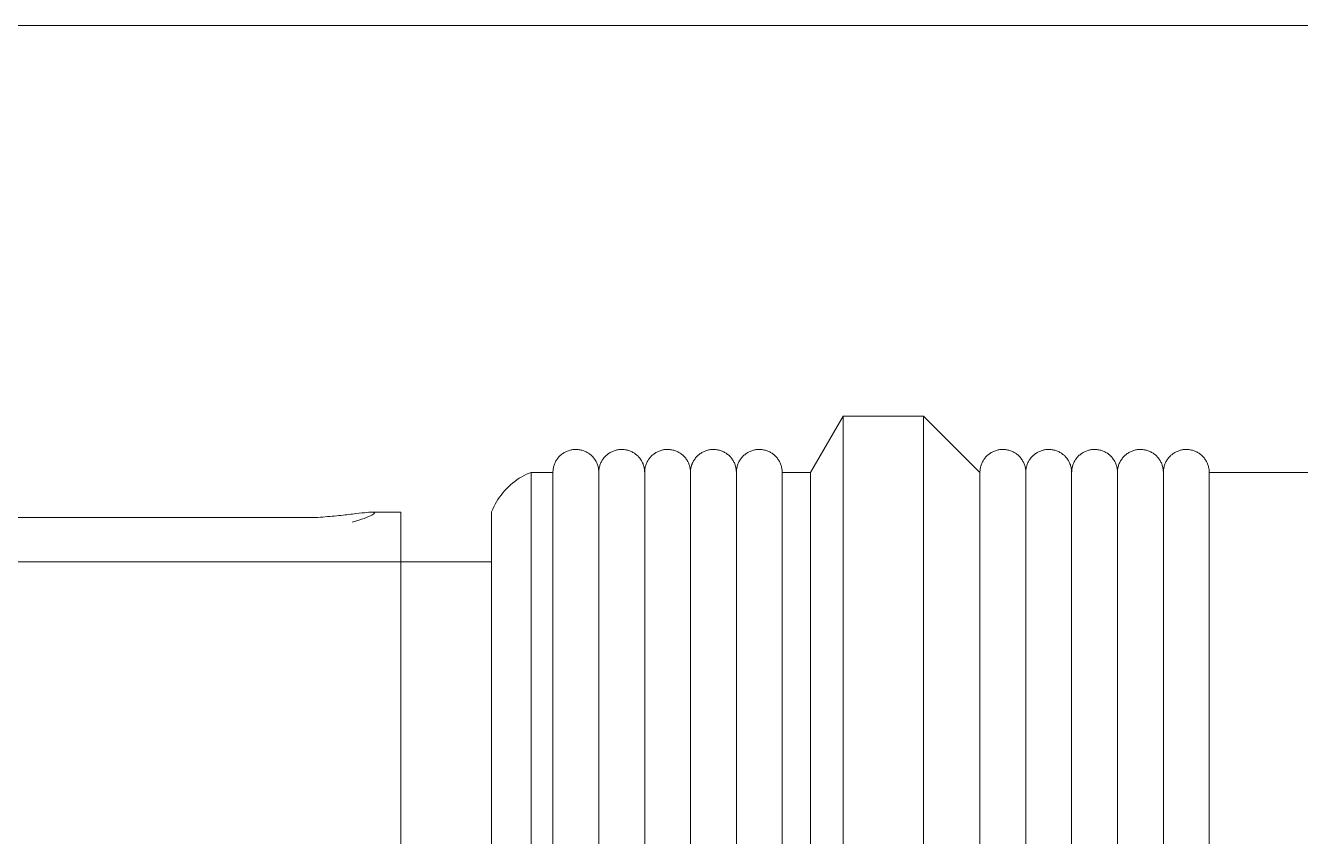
# Model space of a CAD drawing. Header units: inches. Extents: x -10318 to -7858, y -1627 to -453.
# Drawn here: x -8855.98 to -8853.817, y -572.684 to -571.308 of the extents above; entities that cross this region are included whole.
import ezdxf

# ---------------------------------------------------------------- set-up
doc = ezdxf.new("R2010")
doc.units = ezdxf.units.IN
doc.header["$MEASUREMENT"] = 0
doc.layers.add('A-FLOR', color=192, linetype='Continuous', lineweight=18)
doc.layers.add('A-GENM', color=13, linetype='Continuous', lineweight=9)

# ---------------------------------------------------------------- blocks, each defined once
blk = doc.blocks.new('M4_Assault_Rifle_14308 - M4_Assault_Rifle_14308-5156037-4-Lower')
at = {"layer": 'A-GENM'}
for p, q in [((7.615, 2.6372), (7.5599, 2.5417)), ((7.7517, 2.6372), (7.615, 2.6372)), ((7.615, 2.6372), (7.615, 1.8851)), ((7.8472, 2.5417), (7.7517, 2.6372)), ((7.7517, 2.6372), (7.7517, 1.8851)), ((7.1226, 2.5417), (7.0855, 2.5417)), ((7.0855, 2.5417), (7.0855, 1.8851)), ((7.1226, 1.8851), (7.1226, 2.5417)), ((7.2004, 2.5417), (7.2004, 1.8851)), ((7.2783, 2.5417), (7.2783, 1.8851)), ((7.3561, 2.5417), (7.3561, 1.8851)), ((7.4339, 2.5417), (7.4339, 1.8851)), ((7.5599, 2.5417), (7.5117, 2.5417)), ((7.5117, 2.5417), (7.5117, 1.8851)), ((7.5599, 2.5417), (7.5599, 1.8851)), ((7.8472, 2.5417), (7.8472, 1.8851)), ((7.925, 2.5417), (7.925, 1.8851)), ((8.0028, 2.5417), (8.0028, 1.8851)), ((8.0807, 2.5417), (8.0807, 1.8851)), ((8.1585, 2.5417), (8.1585, 1.8851)), ((8.2845, 2.5417), (8.2363, 2.5417)), ((8.2363, 2.5417), (8.2363, 1.8851)), ((9.18, 2.5417), (8.2845, 2.5417)), ((6.8645, 2.4741), (6.8145, 2.4741)), ((6.8645, 1.8836), (6.8645, 2.4741)), ((7.0186, 2.4747), (7.0186, 1.8851)), ((6.7237, 2.4653), (6.1165, 2.4653)), ((7.0186, 2.3899), (3.9787, 2.3899)), ((7.0186, 2.3899), (7.0186, 1.8851)), ((7.0855, 2.1364), (7.0855, 2.0585))]:
    blk.add_line(p, q, dxfattribs=at)
at = {"layer": 'A-GENM', "flags": 128}
for points in [[(7.1226, 2.5417), (7.1227, 2.5432), (7.1228, 2.5448), (7.1229, 2.5463), (7.1231, 2.5479), (7.1234, 2.5494), (7.1238, 2.5509), (7.1242, 2.5524), (7.1246, 2.5539), (7.1251, 2.5554), (7.1257, 2.5568), (7.1263, 2.5582), (7.127, 2.5596), (7.1278, 2.561), (7.1286, 2.5623), (7.1294, 2.5636), (7.1303, 2.5649), (7.1313, 2.5661), (7.1323, 2.5673), (7.1333, 2.5685), (7.1344, 2.5696), (7.1356, 2.5706), (7.1368, 2.5717), (7.138, 2.5726), (7.1392, 2.5735), (7.1405, 2.5744), (7.1418, 2.5752), (7.1432, 2.576), (7.1446, 2.5767), (7.146, 2.5773), (7.1474, 2.5779), (7.1489, 2.5785), (7.1504, 2.5789), (7.1519, 2.5794), (7.1534, 2.5797), (7.1549, 2.58), (7.1565, 2.5802), (7.158, 2.5804), (7.1596, 2.5805), (7.1611, 2.5806), (7.1627, 2.5806), (7.1642, 2.5805), (7.1658, 2.5803), (7.1673, 2.5801), (7.1689, 2.5799), (7.1704, 2.5796), (7.1719, 2.5792), (7.1734, 2.5787), (7.1749, 2.5782), (7.1763, 2.5777), (7.1777, 2.5771), (7.1791, 2.5764), (7.1805, 2.5756), (7.1818, 2.5749), (7.1832, 2.574), (7.1844, 2.5731), (7.1857, 2.5722), (7.1869, 2.5712), (7.188, 2.5702), (7.1892, 2.5691), (7.1902, 2.568), (7.1913, 2.5668), (7.1922, 2.5656), (7.1932, 2.5643), (7.194, 2.563), (7.1949, 2.5617), (7.1957, 2.5604), (7.1964, 2.559), (7.197, 2.5576), (7.1976, 2.5562), (7.1982, 2.5547), (7.1987, 2.5532), (7.1991, 2.5517), (7.1995, 2.5502), (7.1998, 2.5487), (7.2001, 2.5472), (7.2002, 2.5456), (7.2004, 2.5441), (7.2004, 2.5425), (7.2004, 2.5417)], [(7.2004, 2.5417), (7.2005, 2.5432), (7.2006, 2.5448), (7.2007, 2.5463), (7.2009, 2.5479), (7.2012, 2.5494), (7.2016, 2.5509), (7.202, 2.5524), (7.2024, 2.5539), (7.2029, 2.5554), (7.2035, 2.5568), (7.2041, 2.5582), (7.2048, 2.5596), (7.2056, 2.561), (7.2064, 2.5623), (7.2072, 2.5636), (7.2081, 2.5649), (7.2091, 2.5661), (7.2101, 2.5673), (7.2111, 2.5685), (7.2122, 2.5696), (7.2134, 2.5706), (7.2146, 2.5717), (7.2158, 2.5726), (7.217, 2.5735), (7.2183, 2.5744), (7.2197, 2.5752), (7.221, 2.576), (7.2224, 2.5767), (7.2238, 2.5773), (7.2253, 2.5779), (7.2267, 2.5785), (7.2282, 2.5789), (7.2297, 2.5794), (7.2312, 2.5797), (7.2327, 2.58), (7.2343, 2.5802), (7.2358, 2.5804), (7.2374, 2.5805), (7.2389, 2.5806), (7.2405, 2.5806), (7.242, 2.5805), (7.2436, 2.5803), (7.2451, 2.5801), (7.2467, 2.5799), (7.2482, 2.5796), (7.2497, 2.5792), (7.2512, 2.5787), (7.2527, 2.5782), (7.2541, 2.5777), (7.2555, 2.5771), (7.2569, 2.5764), (7.2583, 2.5756), (7.2597, 2.5749), (7.261, 2.574), (7.2622, 2.5731), (7.2635, 2.5722), (7.2647, 2.5712), (7.2658, 2.5702), (7.267, 2.5691), (7.268, 2.568), (7.2691, 2.5668), (7.27, 2.5656), (7.271, 2.5643), (7.2719, 2.563), (7.2727, 2.5617), (7.2735, 2.5604), (7.2742, 2.559), (7.2748, 2.5576), (7.2755, 2.5562), (7.276, 2.5547), (7.2765, 2.5532), (7.2769, 2.5517), (7.2773, 2.5502), (7.2776, 2.5487), (7.2779, 2.5472), (7.2781, 2.5456), (7.2782, 2.5441), (7.2782, 2.5425), (7.2783, 2.5417)], [(7.2783, 2.5417), (7.2783, 2.5432), (7.2784, 2.5448), (7.2785, 2.5463), (7.2787, 2.5479), (7.279, 2.5494), (7.2794, 2.5509), (7.2798, 2.5524), (7.2802, 2.5539), (7.2807, 2.5554), (7.2813, 2.5568), (7.282, 2.5582), (7.2826, 2.5596), (7.2834, 2.561), (7.2842, 2.5623), (7.285, 2.5636), (7.286, 2.5649), (7.2869, 2.5661), (7.2879, 2.5673), (7.289, 2.5685), (7.2901, 2.5696), (7.2912, 2.5706), (7.2924, 2.5717), (7.2936, 2.5726), (7.2948, 2.5735), (7.2961, 2.5744), (7.2975, 2.5752), (7.2988, 2.576), (7.3002, 2.5767), (7.3016, 2.5773), (7.3031, 2.5779), (7.3045, 2.5785), (7.306, 2.5789), (7.3075, 2.5794), (7.309, 2.5797), (7.3105, 2.58), (7.3121, 2.5802), (7.3136, 2.5804), (7.3152, 2.5805), (7.3167, 2.5806), (7.3183, 2.5806), (7.3198, 2.5805), (7.3214, 2.5803), (7.3229, 2.5801), (7.3245, 2.5799), (7.326, 2.5796), (7.3275, 2.5792), (7.329, 2.5787), (7.3305, 2.5782), (7.3319, 2.5777), (7.3333, 2.5771), (7.3347, 2.5764), (7.3361, 2.5756), (7.3375, 2.5749), (7.3388, 2.574), (7.3401, 2.5731), (7.3413, 2.5722), (7.3425, 2.5712), (7.3437, 2.5702), (7.3448, 2.5691), (7.3458, 2.568), (7.3469, 2.5668), (7.3479, 2.5656), (7.3488, 2.5643), (7.3497, 2.563), (7.3505, 2.5617), (7.3513, 2.5604), (7.352, 2.559), (7.3527, 2.5576), (7.3533, 2.5562), (7.3538, 2.5547), (7.3543, 2.5532), (7.3547, 2.5517), (7.3551, 2.5502), (7.3554, 2.5487), (7.3557, 2.5472), (7.3559, 2.5456), (7.356, 2.5441), (7.3561, 2.5425), (7.3561, 2.5417)], [(7.3561, 2.5417), (7.3561, 2.5432), (7.3562, 2.5448), (7.3563, 2.5463), (7.3566, 2.5479), (7.3568, 2.5494), (7.3572, 2.5509), (7.3576, 2.5524), (7.358, 2.5539), (7.3586, 2.5554), (7.3591, 2.5568), (7.3598, 2.5582), (7.3605, 2.5596), (7.3612, 2.561), (7.362, 2.5623), (7.3629, 2.5636), (7.3638, 2.5649), (7.3647, 2.5661), (7.3657, 2.5673), (7.3668, 2.5685), (7.3679, 2.5696), (7.369, 2.5706), (7.3702, 2.5717), (7.3714, 2.5726), (7.3727, 2.5735), (7.3739, 2.5744), (7.3753, 2.5752), (7.3766, 2.576), (7.378, 2.5767), (7.3794, 2.5773), (7.3809, 2.5779), (7.3823, 2.5785), (7.3838, 2.5789), (7.3853, 2.5794), (7.3868, 2.5797), (7.3884, 2.58), (7.3899, 2.5802), (7.3914, 2.5804), (7.393, 2.5805), (7.3945, 2.5806), (7.3961, 2.5806), (7.3977, 2.5805), (7.3992, 2.5803), (7.4007, 2.5801), (7.4023, 2.5799), (7.4038, 2.5796), (7.4053, 2.5792), (7.4068, 2.5787), (7.4083, 2.5782), (7.4097, 2.5777), (7.4112, 2.5771), (7.4126, 2.5764), (7.4139, 2.5756), (7.4153, 2.5749), (7.4166, 2.574), (7.4179, 2.5731), (7.4191, 2.5722), (7.4203, 2.5712), (7.4215, 2.5702), (7.4226, 2.5691), (7.4237, 2.568), (7.4247, 2.5668), (7.4257, 2.5656), (7.4266, 2.5643), (7.4275, 2.563), (7.4283, 2.5617), (7.4291, 2.5604), (7.4298, 2.559), (7.4305, 2.5576), (7.4311, 2.5562), (7.4316, 2.5547), (7.4321, 2.5532), (7.4325, 2.5517), (7.4329, 2.5502), (7.4332, 2.5487), (7.4335, 2.5472), (7.4337, 2.5456), (7.4338, 2.5441), (7.4339, 2.5425), (7.4339, 2.5417)], [(7.4339, 2.5417), (7.4339, 2.5432), (7.434, 2.5448), (7.4341, 2.5463), (7.4344, 2.5479), (7.4346, 2.5494), (7.435, 2.5509), (7.4354, 2.5524), (7.4358, 2.5539), (7.4364, 2.5554), (7.4369, 2.5568), (7.4376, 2.5582), (7.4383, 2.5596), (7.439, 2.561), (7.4398, 2.5623), (7.4407, 2.5636), (7.4416, 2.5649), (7.4425, 2.5661), (7.4435, 2.5673), (7.4446, 2.5685), (7.4457, 2.5696), (7.4468, 2.5706), (7.448, 2.5717), (7.4492, 2.5726), (7.4505, 2.5735), (7.4518, 2.5744), (7.4531, 2.5752), (7.4544, 2.576), (7.4558, 2.5767), (7.4572, 2.5773), (7.4587, 2.5779), (7.4601, 2.5785), (7.4616, 2.5789), (7.4631, 2.5794), (7.4646, 2.5797), (7.4662, 2.58), (7.4677, 2.5802), (7.4692, 2.5804), (7.4708, 2.5805), (7.4724, 2.5806), (7.4739, 2.5806), (7.4755, 2.5805), (7.477, 2.5803), (7.4786, 2.5801), (7.4801, 2.5799), (7.4816, 2.5796), (7.4831, 2.5792), (7.4846, 2.5787), (7.4861, 2.5782), (7.4875, 2.5777), (7.489, 2.5771), (7.4904, 2.5764), (7.4917, 2.5756), (7.4931, 2.5749), (7.4944, 2.574), (7.4957, 2.5731), (7.4969, 2.5722), (7.4981, 2.5712), (7.4993, 2.5702), (7.5004, 2.5691), (7.5015, 2.568), (7.5025, 2.5668), (7.5035, 2.5656), (7.5044, 2.5643), (7.5053, 2.563), (7.5061, 2.5617), (7.5069, 2.5604), (7.5076, 2.559), (7.5083, 2.5576), (7.5089, 2.5562), (7.5094, 2.5547), (7.5099, 2.5532), (7.5104, 2.5517), (7.5107, 2.5502), (7.511, 2.5487), (7.5113, 2.5472), (7.5115, 2.5456), (7.5116, 2.5441), (7.5117, 2.5425), (7.5117, 2.5417)], [(7.8472, 2.5417), (7.8473, 2.5432), (7.8474, 2.5448), (7.8475, 2.5463), (7.8477, 2.5479), (7.848, 2.5494), (7.8483, 2.5509), (7.8487, 2.5524), (7.8492, 2.5539), (7.8497, 2.5554), (7.8503, 2.5568), (7.8509, 2.5582), (7.8516, 2.5596), (7.8524, 2.561), (7.8532, 2.5623), (7.854, 2.5636), (7.8549, 2.5649), (7.8559, 2.5661), (7.8569, 2.5673), (7.8579, 2.5685), (7.859, 2.5696), (7.8602, 2.5706), (7.8613, 2.5717), (7.8626, 2.5726), (7.8638, 2.5735), (7.8651, 2.5744), (7.8664, 2.5752), (7.8678, 2.576), (7.8692, 2.5767), (7.8706, 2.5773), (7.872, 2.5779), (7.8735, 2.5785), (7.875, 2.5789), (7.8765, 2.5794), (7.878, 2.5797), (7.8795, 2.58), (7.8811, 2.5802), (7.8826, 2.5804), (7.8842, 2.5805), (7.8857, 2.5806), (7.8873, 2.5806), (7.8888, 2.5805), (7.8904, 2.5803), (7.8919, 2.5801), (7.8935, 2.5799), (7.895, 2.5796), (7.8965, 2.5792), (7.898, 2.5787), (7.8994, 2.5782), (7.9009, 2.5777), (7.9023, 2.5771), (7.9037, 2.5764), (7.9051, 2.5756), (7.9064, 2.5749), (7.9078, 2.574), (7.909, 2.5731), (7.9103, 2.5722), (7.9115, 2.5712), (7.9126, 2.5702), (7.9137, 2.5691), (7.9148, 2.568), (7.9158, 2.5668), (7.9168, 2.5656), (7.9178, 2.5643), (7.9186, 2.563), (7.9195, 2.5617), (7.9202, 2.5604), (7.921, 2.559), (7.9216, 2.5576), (7.9222, 2.5562), (7.9228, 2.5547), (7.9233, 2.5532), (7.9237, 2.5517), (7.9241, 2.5502), (7.9244, 2.5487), (7.9246, 2.5472), (7.9248, 2.5456), (7.925, 2.5441), (7.925, 2.5425), (7.925, 2.5417)], [(7.925, 2.5417), (7.9251, 2.5432), (7.9252, 2.5448), (7.9253, 2.5463), (7.9255, 2.5479), (7.9258, 2.5494), (7.9262, 2.5509), (7.9266, 2.5524), (7.927, 2.5539), (7.9275, 2.5554), (7.9281, 2.5568), (7.9287, 2.5582), (7.9294, 2.5596), (7.9302, 2.561), (7.931, 2.5623), (7.9318, 2.5636), (7.9327, 2.5649), (7.9337, 2.5661), (7.9347, 2.5673), (7.9357, 2.5685), (7.9368, 2.5696), (7.938, 2.5706), (7.9392, 2.5717), (7.9404, 2.5726), (7.9416, 2.5735), (7.9429, 2.5744), (7.9442, 2.5752), (7.9456, 2.576), (7.947, 2.5767), (7.9484, 2.5773), (7.9498, 2.5779), (7.9513, 2.5785), (7.9528, 2.5789), (7.9543, 2.5794), (7.9558, 2.5797), (7.9573, 2.58), (7.9589, 2.5802), (7.9604, 2.5804), (7.962, 2.5805), (7.9635, 2.5806), (7.9651, 2.5806), (7.9666, 2.5805), (7.9682, 2.5803), (7.9697, 2.5801), (7.9713, 2.5799), (7.9728, 2.5796), (7.9743, 2.5792), (7.9758, 2.5787), (7.9773, 2.5782), (7.9787, 2.5777), (7.9801, 2.5771), (7.9815, 2.5764), (7.9829, 2.5756), (7.9842, 2.5749), (7.9856, 2.574), (7.9868, 2.5731), (7.9881, 2.5722), (7.9893, 2.5712), (7.9904, 2.5702), (7.9916, 2.5691), (7.9926, 2.568), (7.9937, 2.5668), (7.9946, 2.5656), (7.9956, 2.5643), (7.9964, 2.563), (7.9973, 2.5617), (7.9981, 2.5604), (7.9988, 2.559), (7.9994, 2.5576), (8, 2.5562), (8.0006, 2.5547), (8.0011, 2.5532), (8.0015, 2.5517), (8.0019, 2.5502), (8.0022, 2.5487), (8.0025, 2.5472), (8.0026, 2.5456), (8.0028, 2.5441), (8.0028, 2.5425), (8.0028, 2.5417)], [(8.0028, 2.5417), (8.0029, 2.5432), (8.003, 2.5448), (8.0031, 2.5463), (8.0033, 2.5479), (8.0036, 2.5494), (8.004, 2.5509), (8.0044, 2.5524), (8.0048, 2.5539), (8.0053, 2.5554), (8.0059, 2.5568), (8.0066, 2.5582), (8.0072, 2.5596), (8.008, 2.561), (8.0088, 2.5623), (8.0096, 2.5636), (8.0105, 2.5649), (8.0115, 2.5661), (8.0125, 2.5673), (8.0135, 2.5685), (8.0146, 2.5696), (8.0158, 2.5706), (8.017, 2.5717), (8.0182, 2.5726), (8.0194, 2.5735), (8.0207, 2.5744), (8.0221, 2.5752), (8.0234, 2.576), (8.0248, 2.5767), (8.0262, 2.5773), (8.0277, 2.5779), (8.0291, 2.5785), (8.0306, 2.5789), (8.0321, 2.5794), (8.0336, 2.5797), (8.0351, 2.58), (8.0367, 2.5802), (8.0382, 2.5804), (8.0398, 2.5805), (8.0413, 2.5806), (8.0429, 2.5806), (8.0444, 2.5805), (8.046, 2.5803), (8.0475, 2.5801), (8.0491, 2.5799), (8.0506, 2.5796), (8.0521, 2.5792), (8.0536, 2.5787), (8.0551, 2.5782), (8.0565, 2.5777), (8.0579, 2.5771), (8.0593, 2.5764), (8.0607, 2.5756), (8.0621, 2.5749), (8.0634, 2.574), (8.0646, 2.5731), (8.0659, 2.5722), (8.0671, 2.5712), (8.0682, 2.5702), (8.0694, 2.5691), (8.0704, 2.568), (8.0715, 2.5668), (8.0724, 2.5656), (8.0734, 2.5643), (8.0743, 2.563), (8.0751, 2.5617), (8.0759, 2.5604), (8.0766, 2.559), (8.0772, 2.5576), (8.0779, 2.5562), (8.0784, 2.5547), (8.0789, 2.5532), (8.0793, 2.5517), (8.0797, 2.5502), (8.08, 2.5487), (8.0803, 2.5472), (8.0805, 2.5456), (8.0806, 2.5441), (8.0806, 2.5425), (8.0807, 2.5417)], [(8.0807, 2.5417), (8.0807, 2.5432), (8.0808, 2.5448), (8.0809, 2.5463), (8.0811, 2.5479), (8.0814, 2.5494), (8.0818, 2.5509), (8.0822, 2.5524), (8.0826, 2.5539), (8.0831, 2.5554), (8.0837, 2.5568), (8.0844, 2.5582), (8.085, 2.5596), (8.0858, 2.561), (8.0866, 2.5623), (8.0874, 2.5636), (8.0884, 2.5649), (8.0893, 2.5661), (8.0903, 2.5673), (8.0914, 2.5685), (8.0925, 2.5696), (8.0936, 2.5706), (8.0948, 2.5717), (8.096, 2.5726), (8.0972, 2.5735), (8.0985, 2.5744), (8.0999, 2.5752), (8.1012, 2.576), (8.1026, 2.5767), (8.104, 2.5773), (8.1055, 2.5779), (8.1069, 2.5785), (8.1084, 2.5789), (8.1099, 2.5794), (8.1114, 2.5797), (8.1129, 2.58), (8.1145, 2.5802), (8.116, 2.5804), (8.1176, 2.5805), (8.1191, 2.5806), (8.1207, 2.5806), (8.1222, 2.5805), (8.1238, 2.5803), (8.1253, 2.5801), (8.1269, 2.5799), (8.1284, 2.5796), (8.1299, 2.5792), (8.1314, 2.5787), (8.1329, 2.5782), (8.1343, 2.5777), (8.1357, 2.5771), (8.1371, 2.5764), (8.1385, 2.5756), (8.1399, 2.5749), (8.1412, 2.574), (8.1425, 2.5731), (8.1437, 2.5722), (8.1449, 2.5712), (8.1461, 2.5702), (8.1472, 2.5691), (8.1482, 2.568), (8.1493, 2.5668), (8.1503, 2.5656), (8.1512, 2.5643), (8.1521, 2.563), (8.1529, 2.5617), (8.1537, 2.5604), (8.1544, 2.559), (8.1551, 2.5576), (8.1557, 2.5562), (8.1562, 2.5547), (8.1567, 2.5532), (8.1571, 2.5517), (8.1575, 2.5502), (8.1578, 2.5487), (8.1581, 2.5472), (8.1583, 2.5456), (8.1584, 2.5441), (8.1585, 2.5425), (8.1585, 2.5417)], [(8.1585, 2.5417), (8.1585, 2.5432), (8.1586, 2.5448), (8.1587, 2.5463), (8.159, 2.5479), (8.1592, 2.5494), (8.1596, 2.5509), (8.16, 2.5524), (8.1604, 2.5539), (8.161, 2.5554), (8.1615, 2.5568), (8.1622, 2.5582), (8.1629, 2.5596), (8.1636, 2.561), (8.1644, 2.5623), (8.1653, 2.5636), (8.1662, 2.5649), (8.1671, 2.5661), (8.1681, 2.5673), (8.1692, 2.5685), (8.1703, 2.5696), (8.1714, 2.5706), (8.1726, 2.5717), (8.1738, 2.5726), (8.1751, 2.5735), (8.1763, 2.5744), (8.1777, 2.5752), (8.179, 2.576), (8.1804, 2.5767), (8.1818, 2.5773), (8.1833, 2.5779), (8.1847, 2.5785), (8.1862, 2.5789), (8.1877, 2.5794), (8.1892, 2.5797), (8.1908, 2.58), (8.1923, 2.5802), (8.1938, 2.5804), (8.1954, 2.5805), (8.1969, 2.5806), (8.1985, 2.5806), (8.2001, 2.5805), (8.2016, 2.5803), (8.2031, 2.5801), (8.2047, 2.5799), (8.2062, 2.5796), (8.2077, 2.5792), (8.2092, 2.5787), (8.2107, 2.5782), (8.2121, 2.5777), (8.2136, 2.5771), (8.215, 2.5764), (8.2163, 2.5756), (8.2177, 2.5749), (8.219, 2.574), (8.2203, 2.5731), (8.2215, 2.5722), (8.2227, 2.5712), (8.2239, 2.5702), (8.225, 2.5691), (8.2261, 2.568), (8.2271, 2.5668), (8.2281, 2.5656), (8.229, 2.5643), (8.2299, 2.563), (8.2307, 2.5617), (8.2315, 2.5604), (8.2322, 2.559), (8.2329, 2.5576), (8.2335, 2.5562), (8.234, 2.5547), (8.2345, 2.5532), (8.2349, 2.5517), (8.2353, 2.5502), (8.2356, 2.5487), (8.2359, 2.5472), (8.2361, 2.5456), (8.2362, 2.5441), (8.2363, 2.5425), (8.2363, 2.5417)], [(7.0186, 2.4747), (7.0204, 2.4791), (7.0223, 2.4833), (7.0244, 2.4875), (7.0267, 2.4916), (7.0292, 2.4956), (7.0318, 2.4995), (7.0346, 2.5033), (7.0375, 2.507), (7.0405, 2.5105), (7.0437, 2.514), (7.0471, 2.5173), (7.0505, 2.5204), (7.0541, 2.5235), (7.0578, 2.5263), (7.0616, 2.5291), (7.0655, 2.5316), (7.0696, 2.534), (7.0737, 2.5363), (7.0779, 2.5384), (7.0822, 2.5403), (7.0855, 2.5417)], [(7.1226, 2.5417), (7.1226, 2.5411), (7.1226, 2.5396), (7.1226, 2.537), (7.1226, 2.5333), (7.1226, 2.5286), (7.1226, 2.5229), (7.1226, 2.5161), (7.1226, 2.5083), (7.1226, 2.4996), (7.1226, 2.4898), (7.1226, 2.4791), (7.1226, 2.4675), (7.1226, 2.4549), (7.1226, 2.4414), (7.1226, 2.427), (7.1226, 2.4117), (7.1226, 2.3956), (7.1226, 2.3787), (7.1226, 2.361), (7.1226, 2.3426), (7.1226, 2.3234), (7.1226, 2.3035), (7.1226, 2.2829), (7.1226, 2.2617), (7.1226, 2.2399), (7.1226, 2.2175), (7.1226, 2.1946), (7.1226, 2.1712), (7.1226, 2.1473), (7.1226, 2.123), (7.1226, 2.0984), (7.1226, 2.0734), (7.1226, 2.0481), (7.1226, 2.0225), (7.1226, 1.9967), (7.1226, 1.9708), (7.1226, 1.9447), (7.1226, 1.9185)], [(7.1226, 2.3561), (7.1226, 2.374), (7.1226, 2.3912), (7.1226, 2.4075), (7.1226, 2.423), (7.1226, 2.4376), (7.1226, 2.4513), (7.1226, 2.4642), (7.1226, 2.4761), (7.1226, 2.4871), (7.1226, 2.4971), (7.1226, 2.5061), (7.1226, 2.5141), (7.1226, 2.5211), (7.1226, 2.5271), (7.1226, 2.5321), (7.1226, 2.5361), (7.1226, 2.539), (7.1226, 2.5408), (7.1226, 2.5416)], [(7.2004, 2.5417), (7.2004, 2.5411), (7.2004, 2.5396), (7.2004, 2.537), (7.2004, 2.5333), (7.2004, 2.5286), (7.2004, 2.5229), (7.2004, 2.5161), (7.2004, 2.5083), (7.2004, 2.4996), (7.2004, 2.4898), (7.2004, 2.4791), (7.2004, 2.4675)], [(7.2004, 2.5417), (7.2004, 2.5411), (7.2004, 2.5396), (7.2004, 2.537), (7.2004, 2.5333), (7.2004, 2.5286), (7.2004, 2.5229), (7.2004, 2.5161), (7.2004, 2.5083), (7.2004, 2.4996), (7.2004, 2.4898), (7.2004, 2.4791), (7.2004, 2.4675), (7.2004, 2.4549), (7.2004, 2.4414), (7.2004, 2.427), (7.2004, 2.4117), (7.2004, 2.3956), (7.2004, 2.3787), (7.2004, 2.361), (7.2004, 2.3426), (7.2004, 2.3234), (7.2004, 2.3035), (7.2004, 2.2829), (7.2004, 2.2617), (7.2004, 2.2399), (7.2004, 2.2175), (7.2004, 2.1946), (7.2004, 2.1712), (7.2004, 2.1473), (7.2004, 2.123), (7.2004, 2.0984), (7.2004, 2.0734), (7.2004, 2.0481), (7.2004, 2.0225), (7.2004, 1.9967), (7.2004, 1.9708), (7.2004, 1.9447), (7.2004, 1.9185)], [(7.2004, 1.9114), (7.2004, 1.9376), (7.2004, 1.9637), (7.2004, 1.9897), (7.2004, 2.0156), (7.2004, 2.0412), (7.2004, 2.0666), (7.2004, 2.0917), (7.2004, 2.1164), (7.2004, 2.1408), (7.2004, 2.1648), (7.2004, 2.1883), (7.2004, 2.2114), (7.2004, 2.2339), (7.2004, 2.2559), (7.2004, 2.2772), (7.2004, 2.298), (7.2004, 2.3181), (7.2004, 2.3374), (7.2004, 2.3561), (7.2004, 2.374), (7.2004, 2.3912), (7.2004, 2.4075), (7.2004, 2.423), (7.2004, 2.4376), (7.2004, 2.4513), (7.2004, 2.4642), (7.2004, 2.4761), (7.2004, 2.4871), (7.2004, 2.4971), (7.2004, 2.5061), (7.2004, 2.5141), (7.2004, 2.5211), (7.2004, 2.5271), (7.2004, 2.5321), (7.2004, 2.5361), (7.2004, 2.539), (7.2004, 2.5408), (7.2004, 2.5416)], [(7.2004, 1.9504), (7.2004, 1.9637), (7.2004, 1.9897), (7.2004, 2.0156), (7.2004, 2.0412), (7.2004, 2.0666), (7.2004, 2.0917), (7.2004, 2.1164), (7.2004, 2.1408), (7.2004, 2.1648), (7.2004, 2.1883), (7.2004, 2.2114), (7.2004, 2.2339), (7.2004, 2.2559), (7.2004, 2.2772), (7.2004, 2.298), (7.2004, 2.3181), (7.2004, 2.3374), (7.2004, 2.3561), (7.2004, 2.374), (7.2004, 2.3912), (7.2004, 2.4075), (7.2004, 2.423), (7.2004, 2.4376), (7.2004, 2.4513), (7.2004, 2.4642), (7.2004, 2.4761), (7.2004, 2.4871), (7.2004, 2.4971), (7.2004, 2.5061), (7.2004, 2.5141), (7.2004, 2.5211), (7.2004, 2.5271), (7.2004, 2.5321), (7.2004, 2.5361), (7.2004, 2.539), (7.2004, 2.5408), (7.2004, 2.5416)], [(7.2783, 2.5417), (7.2783, 2.5411), (7.2783, 2.5396), (7.2783, 2.537), (7.2783, 2.5333), (7.2783, 2.5286), (7.2783, 2.5229), (7.2783, 2.5161), (7.2783, 2.5083), (7.2783, 2.4996), (7.2783, 2.4898), (7.2783, 2.4791), (7.2783, 2.4675)], [(7.2783, 2.5417), (7.2783, 2.5411), (7.2783, 2.5396), (7.2783, 2.537), (7.2783, 2.5333), (7.2783, 2.5286), (7.2783, 2.5229), (7.2783, 2.5161), (7.2783, 2.5083), (7.2783, 2.4996), (7.2783, 2.4898), (7.2783, 2.4791), (7.2783, 2.4675), (7.2783, 2.4549), (7.2783, 2.4414), (7.2783, 2.427), (7.2783, 2.4117), (7.2783, 2.3956), (7.2783, 2.3787), (7.2783, 2.361), (7.2783, 2.3426), (7.2783, 2.3234), (7.2783, 2.3035), (7.2783, 2.2829), (7.2783, 2.2617), (7.2783, 2.2399), (7.2783, 2.2175), (7.2783, 2.1946), (7.2783, 2.1712), (7.2783, 2.1473), (7.2783, 2.123), (7.2783, 2.0984), (7.2783, 2.0734), (7.2783, 2.0481), (7.2783, 2.0225), (7.2783, 1.9967), (7.2783, 1.9708), (7.2783, 1.9447), (7.2783, 1.9185)], [(7.2783, 1.9114), (7.2783, 1.9376), (7.2783, 1.9637), (7.2783, 1.9897), (7.2783, 2.0156), (7.2783, 2.0412), (7.2783, 2.0666), (7.2783, 2.0917), (7.2783, 2.1164), (7.2783, 2.1408), (7.2783, 2.1648), (7.2783, 2.1883), (7.2783, 2.2114), (7.2783, 2.2339), (7.2783, 2.2559), (7.2783, 2.2772), (7.2783, 2.298), (7.2783, 2.3181), (7.2783, 2.3374), (7.2783, 2.3561), (7.2783, 2.374), (7.2783, 2.3912), (7.2783, 2.4075), (7.2783, 2.423), (7.2783, 2.4376), (7.2783, 2.4513), (7.2783, 2.4642), (7.2783, 2.4761), (7.2783, 2.4871), (7.2783, 2.4971), (7.2783, 2.5061), (7.2783, 2.5141), (7.2783, 2.5211), (7.2783, 2.5271), (7.2783, 2.5321), (7.2783, 2.5361), (7.2783, 2.539), (7.2783, 2.5408), (7.2783, 2.5416)], [(7.2783, 1.9504), (7.2783, 1.9637), (7.2783, 1.9897), (7.2783, 2.0156), (7.2783, 2.0412), (7.2783, 2.0666), (7.2783, 2.0917), (7.2783, 2.1164), (7.2783, 2.1408), (7.2783, 2.1648), (7.2783, 2.1883), (7.2783, 2.2114), (7.2783, 2.2339), (7.2783, 2.2559), (7.2783, 2.2772), (7.2783, 2.298), (7.2783, 2.3181), (7.2783, 2.3374), (7.2783, 2.3561), (7.2783, 2.374), (7.2783, 2.3912), (7.2783, 2.4075), (7.2783, 2.423), (7.2783, 2.4376), (7.2783, 2.4513), (7.2783, 2.4642), (7.2783, 2.4761), (7.2783, 2.4871), (7.2783, 2.4971), (7.2783, 2.5061), (7.2783, 2.5141), (7.2783, 2.5211), (7.2783, 2.5271), (7.2783, 2.5321), (7.2783, 2.5361), (7.2783, 2.539), (7.2783, 2.5408), (7.2783, 2.5416)], [(7.3561, 2.5417), (7.3561, 2.5411), (7.3561, 2.5396), (7.3561, 2.537), (7.3561, 2.5333), (7.3561, 2.5286), (7.3561, 2.5229), (7.3561, 2.5161), (7.3561, 2.5083), (7.3561, 2.4996), (7.3561, 2.4898), (7.3561, 2.4791), (7.3561, 2.4675)], [(7.3561, 2.5417), (7.3561, 2.5411), (7.3561, 2.5396), (7.3561, 2.537), (7.3561, 2.5333), (7.3561, 2.5286), (7.3561, 2.5229), (7.3561, 2.5161), (7.3561, 2.5083), (7.3561, 2.4996), (7.3561, 2.4898), (7.3561, 2.4791), (7.3561, 2.4675), (7.3561, 2.4549), (7.3561, 2.4414), (7.3561, 2.427), (7.3561, 2.4117), (7.3561, 2.3956), (7.3561, 2.3787), (7.3561, 2.361), (7.3561, 2.3426), (7.3561, 2.3234), (7.3561, 2.3035), (7.3561, 2.2829), (7.3561, 2.2617), (7.3561, 2.2399), (7.3561, 2.2175), (7.3561, 2.1946), (7.3561, 2.1712), (7.3561, 2.1473), (7.3561, 2.123), (7.3561, 2.0984), (7.3561, 2.0734), (7.3561, 2.0481), (7.3561, 2.0225), (7.3561, 1.9967), (7.3561, 1.9708), (7.3561, 1.9447), (7.3561, 1.9185)], [(7.3561, 1.9114), (7.3561, 1.9376), (7.3561, 1.9637), (7.3561, 1.9897), (7.3561, 2.0156), (7.3561, 2.0412), (7.3561, 2.0666), (7.3561, 2.0917), (7.3561, 2.1164), (7.3561, 2.1408), (7.3561, 2.1648), (7.3561, 2.1883), (7.3561, 2.2114), (7.3561, 2.2339), (7.3561, 2.2559), (7.3561, 2.2772), (7.3561, 2.298), (7.3561, 2.3181), (7.3561, 2.3374), (7.3561, 2.3561), (7.3561, 2.374), (7.3561, 2.3912), (7.3561, 2.4075), (7.3561, 2.423), (7.3561, 2.4376), (7.3561, 2.4513), (7.3561, 2.4642), (7.3561, 2.4761), (7.3561, 2.4871), (7.3561, 2.4971), (7.3561, 2.5061), (7.3561, 2.5141), (7.3561, 2.5211), (7.3561, 2.5271), (7.3561, 2.5321), (7.3561, 2.5361), (7.3561, 2.539), (7.3561, 2.5408), (7.3561, 2.5416)], [(7.3561, 1.9504), (7.3561, 1.9637), (7.3561, 1.9897), (7.3561, 2.0156), (7.3561, 2.0412), (7.3561, 2.0666), (7.3561, 2.0917), (7.3561, 2.1164), (7.3561, 2.1408), (7.3561, 2.1648), (7.3561, 2.1883), (7.3561, 2.2114), (7.3561, 2.2339), (7.3561, 2.2559), (7.3561, 2.2772), (7.3561, 2.298), (7.3561, 2.3181), (7.3561, 2.3374), (7.3561, 2.3561), (7.3561, 2.374), (7.3561, 2.3912), (7.3561, 2.4075), (7.3561, 2.423), (7.3561, 2.4376), (7.3561, 2.4513), (7.3561, 2.4642), (7.3561, 2.4761), (7.3561, 2.4871), (7.3561, 2.4971), (7.3561, 2.5061), (7.3561, 2.5141), (7.3561, 2.5211), (7.3561, 2.5271), (7.3561, 2.5321), (7.3561, 2.5361), (7.3561, 2.539), (7.3561, 2.5408), (7.3561, 2.5416)], [(7.4339, 2.5417), (7.4339, 2.5411), (7.4339, 2.5396), (7.4339, 2.537), (7.4339, 2.5333), (7.4339, 2.5286), (7.4339, 2.5229), (7.4339, 2.5161), (7.4339, 2.5083), (7.4339, 2.4996), (7.4339, 2.4898), (7.4339, 2.4791), (7.4339, 2.4675)], [(7.4339, 2.5417), (7.4339, 2.5411), (7.4339, 2.5396), (7.4339, 2.537), (7.4339, 2.5333), (7.4339, 2.5286), (7.4339, 2.5229), (7.4339, 2.5161), (7.4339, 2.5083), (7.4339, 2.4996), (7.4339, 2.4898), (7.4339, 2.4791), (7.4339, 2.4675), (7.4339, 2.4549), (7.4339, 2.4414), (7.4339, 2.427), (7.4339, 2.4117), (7.4339, 2.3956), (7.4339, 2.3787), (7.4339, 2.361), (7.4339, 2.3426), (7.4339, 2.3234), (7.4339, 2.3035), (7.4339, 2.2829), (7.4339, 2.2617), (7.4339, 2.2399), (7.4339, 2.2175), (7.4339, 2.1946), (7.4339, 2.1712), (7.4339, 2.1473), (7.4339, 2.123), (7.4339, 2.0984), (7.4339, 2.0734), (7.4339, 2.0481), (7.4339, 2.0225), (7.4339, 1.9967), (7.4339, 1.9708), (7.4339, 1.9447), (7.4339, 1.9185)], [(7.4339, 1.9114), (7.4339, 1.9376), (7.4339, 1.9637), (7.4339, 1.9897), (7.4339, 2.0156), (7.4339, 2.0412), (7.4339, 2.0666), (7.4339, 2.0917), (7.4339, 2.1164), (7.4339, 2.1408), (7.4339, 2.1648), (7.4339, 2.1883), (7.4339, 2.2114), (7.4339, 2.2339), (7.4339, 2.2559), (7.4339, 2.2772), (7.4339, 2.298), (7.4339, 2.3181), (7.4339, 2.3374), (7.4339, 2.3561), (7.4339, 2.374), (7.4339, 2.3912), (7.4339, 2.4075), (7.4339, 2.423), (7.4339, 2.4376), (7.4339, 2.4513), (7.4339, 2.4642), (7.4339, 2.4761), (7.4339, 2.4871), (7.4339, 2.4971), (7.4339, 2.5061), (7.4339, 2.5141), (7.4339, 2.5211), (7.4339, 2.5271), (7.4339, 2.5321), (7.4339, 2.5361), (7.4339, 2.539), (7.4339, 2.5408), (7.4339, 2.5416)], [(7.4339, 1.9504), (7.4339, 1.9637), (7.4339, 1.9897), (7.4339, 2.0156), (7.4339, 2.0412), (7.4339, 2.0666), (7.4339, 2.0917), (7.4339, 2.1164), (7.4339, 2.1408), (7.4339, 2.1648), (7.4339, 2.1883), (7.4339, 2.2114), (7.4339, 2.2339), (7.4339, 2.2559), (7.4339, 2.2772), (7.4339, 2.298), (7.4339, 2.3181), (7.4339, 2.3374), (7.4339, 2.3561), (7.4339, 2.374), (7.4339, 2.3912), (7.4339, 2.4075), (7.4339, 2.423), (7.4339, 2.4376), (7.4339, 2.4513), (7.4339, 2.4642), (7.4339, 2.4761), (7.4339, 2.4871), (7.4339, 2.4971), (7.4339, 2.5061), (7.4339, 2.5141), (7.4339, 2.5211), (7.4339, 2.5271), (7.4339, 2.5321), (7.4339, 2.5361), (7.4339, 2.539), (7.4339, 2.5408), (7.4339, 2.5416)], [(7.5117, 2.5417), (7.5117, 2.5411), (7.5117, 2.5396), (7.5117, 2.537), (7.5117, 2.5333), (7.5117, 2.5286), (7.5117, 2.5229), (7.5117, 2.5161), (7.5117, 2.5083), (7.5117, 2.4996), (7.5117, 2.4898), (7.5117, 2.4791), (7.5117, 2.4675), (7.5117, 2.4549), (7.5117, 2.4414), (7.5117, 2.427), (7.5117, 2.4117), (7.5117, 2.3956), (7.5117, 2.3787), (7.5117, 2.361), (7.5117, 2.3426)], [(7.5117, 1.9114), (7.5117, 1.9376), (7.5117, 1.9637), (7.5117, 1.9897), (7.5117, 2.0156), (7.5117, 2.0412), (7.5117, 2.0666), (7.5117, 2.0917), (7.5117, 2.1164), (7.5117, 2.1408), (7.5117, 2.1648), (7.5117, 2.1883), (7.5117, 2.2114), (7.5117, 2.2339), (7.5117, 2.2559), (7.5117, 2.2772), (7.5117, 2.298), (7.5117, 2.3181), (7.5117, 2.3374), (7.5117, 2.3561), (7.5117, 2.374), (7.5117, 2.3912), (7.5117, 2.4075), (7.5117, 2.423), (7.5117, 2.4376), (7.5117, 2.4513), (7.5117, 2.4642), (7.5117, 2.4761), (7.5117, 2.4871), (7.5117, 2.4971), (7.5117, 2.5061), (7.5117, 2.5141), (7.5117, 2.5211), (7.5117, 2.5271), (7.5117, 2.5321), (7.5117, 2.5361), (7.5117, 2.539), (7.5117, 2.5408), (7.5117, 2.5416)], [(7.8472, 2.5417), (7.8472, 2.5411), (7.8472, 2.5396), (7.8472, 2.537), (7.8472, 2.5333), (7.8472, 2.5286), (7.8472, 2.5229), (7.8472, 2.5161), (7.8472, 2.5083), (7.8472, 2.4996), (7.8472, 2.4898), (7.8472, 2.4791), (7.8472, 2.4675), (7.8472, 2.4549), (7.8472, 2.4414), (7.8472, 2.427), (7.8472, 2.4117), (7.8472, 2.3956), (7.8472, 2.3787), (7.8472, 2.361), (7.8472, 2.3426), (7.8472, 2.3234), (7.8472, 2.3035), (7.8472, 2.2829), (7.8472, 2.2617), (7.8472, 2.2399), (7.8472, 2.2175), (7.8472, 2.1946), (7.8472, 2.1712), (7.8472, 2.1473), (7.8472, 2.123), (7.8472, 2.0984), (7.8472, 2.0734), (7.8472, 2.0481), (7.8472, 2.0225), (7.8472, 1.9967), (7.8472, 1.9708), (7.8472, 1.9447), (7.8472, 1.9185)], [(7.8472, 2.4761), (7.8472, 2.4871), (7.8472, 2.4971), (7.8472, 2.5061), (7.8472, 2.5141), (7.8472, 2.5211), (7.8472, 2.5271), (7.8472, 2.5321), (7.8472, 2.5361), (7.8472, 2.539), (7.8472, 2.5408), (7.8472, 2.5416)], [(7.925, 2.5417), (7.925, 2.5411), (7.925, 2.5396), (7.925, 2.537), (7.925, 2.5333), (7.925, 2.5286), (7.925, 2.5229), (7.925, 2.5161), (7.925, 2.5083), (7.925, 2.4996), (7.925, 2.4898), (7.925, 2.4791), (7.925, 2.4675)], [(7.925, 2.5417), (7.925, 2.5411), (7.925, 2.5396), (7.925, 2.537), (7.925, 2.5333), (7.925, 2.5286), (7.925, 2.5229), (7.925, 2.5161), (7.925, 2.5083), (7.925, 2.4996), (7.925, 2.4898), (7.925, 2.4791), (7.925, 2.4675), (7.925, 2.4549), (7.925, 2.4414), (7.925, 2.427), (7.925, 2.4117), (7.925, 2.3956), (7.925, 2.3787), (7.925, 2.361), (7.925, 2.3426), (7.925, 2.3234), (7.925, 2.3035), (7.925, 2.2829), (7.925, 2.2617), (7.925, 2.2399), (7.925, 2.2175), (7.925, 2.1946), (7.925, 2.1712), (7.925, 2.1473), (7.925, 2.123), (7.925, 2.0984), (7.925, 2.0734), (7.925, 2.0481), (7.925, 2.0225), (7.925, 1.9967), (7.925, 1.9708), (7.925, 1.9447), (7.925, 1.9185)], [(7.925, 1.9114), (7.925, 1.9376), (7.925, 1.9637), (7.925, 1.9897), (7.925, 2.0156), (7.925, 2.0412), (7.925, 2.0666), (7.925, 2.0917), (7.925, 2.1164), (7.925, 2.1408), (7.925, 2.1648), (7.925, 2.1883), (7.925, 2.2114), (7.925, 2.2339), (7.925, 2.2559), (7.925, 2.2772), (7.925, 2.298), (7.925, 2.3181), (7.925, 2.3374), (7.925, 2.3561), (7.925, 2.374), (7.925, 2.3912), (7.925, 2.4075), (7.925, 2.423), (7.925, 2.4376), (7.925, 2.4513), (7.925, 2.4642), (7.925, 2.4761), (7.925, 2.4871), (7.925, 2.4971), (7.925, 2.5061), (7.925, 2.5141), (7.925, 2.5211), (7.925, 2.5271), (7.925, 2.5321), (7.925, 2.5361), (7.925, 2.539), (7.925, 2.5408), (7.925, 2.5416)], [(7.925, 1.9504), (7.925, 1.9637), (7.925, 1.9897), (7.925, 2.0156), (7.925, 2.0412), (7.925, 2.0666), (7.925, 2.0917), (7.925, 2.1164), (7.925, 2.1408), (7.925, 2.1648), (7.925, 2.1883), (7.925, 2.2114), (7.925, 2.2339), (7.925, 2.2559), (7.925, 2.2772), (7.925, 2.298), (7.925, 2.3181), (7.925, 2.3374), (7.925, 2.3561), (7.925, 2.374), (7.925, 2.3912), (7.925, 2.4075), (7.925, 2.423), (7.925, 2.4376), (7.925, 2.4513), (7.925, 2.4642), (7.925, 2.4761), (7.925, 2.4871), (7.925, 2.4971), (7.925, 2.5061), (7.925, 2.5141), (7.925, 2.5211), (7.925, 2.5271), (7.925, 2.5321), (7.925, 2.5361), (7.925, 2.539), (7.925, 2.5408), (7.925, 2.5416)], [(8.0028, 2.5417), (8.0028, 2.5411), (8.0028, 2.5396), (8.0028, 2.537), (8.0028, 2.5333), (8.0028, 2.5286), (8.0028, 2.5229), (8.0028, 2.5161), (8.0028, 2.5083), (8.0028, 2.4996), (8.0028, 2.4898), (8.0028, 2.4791), (8.0028, 2.4675)], [(8.0028, 2.5417), (8.0028, 2.5411), (8.0028, 2.5396), (8.0028, 2.537), (8.0028, 2.5333), (8.0028, 2.5286), (8.0028, 2.5229), (8.0028, 2.5161), (8.0028, 2.5083), (8.0028, 2.4996), (8.0028, 2.4898), (8.0028, 2.4791), (8.0028, 2.4675), (8.0028, 2.4549), (8.0028, 2.4414), (8.0028, 2.427), (8.0028, 2.4117), (8.0028, 2.3956), (8.0028, 2.3787), (8.0028, 2.361), (8.0028, 2.3426), (8.0028, 2.3234), (8.0028, 2.3035), (8.0028, 2.2829), (8.0028, 2.2617), (8.0028, 2.2399), (8.0028, 2.2175), (8.0028, 2.1946), (8.0028, 2.1712), (8.0028, 2.1473), (8.0028, 2.123), (8.0028, 2.0984), (8.0028, 2.0734), (8.0028, 2.0481), (8.0028, 2.0225), (8.0028, 1.9967), (8.0028, 1.9708), (8.0028, 1.9447), (8.0028, 1.9185)], [(8.0028, 1.9114), (8.0028, 1.9376), (8.0028, 1.9637), (8.0028, 1.9897), (8.0028, 2.0156), (8.0028, 2.0412), (8.0028, 2.0666), (8.0028, 2.0917), (8.0028, 2.1164), (8.0028, 2.1408), (8.0028, 2.1648), (8.0028, 2.1883), (8.0028, 2.2114), (8.0028, 2.2339), (8.0028, 2.2559), (8.0028, 2.2772), (8.0028, 2.298), (8.0028, 2.3181), (8.0028, 2.3374), (8.0028, 2.3561), (8.0028, 2.374), (8.0028, 2.3912), (8.0028, 2.4075), (8.0028, 2.423), (8.0028, 2.4376), (8.0028, 2.4513), (8.0028, 2.4642), (8.0028, 2.4761), (8.0028, 2.4871), (8.0028, 2.4971), (8.0028, 2.5061), (8.0028, 2.5141), (8.0028, 2.5211), (8.0028, 2.5271), (8.0028, 2.5321), (8.0028, 2.5361), (8.0028, 2.539), (8.0028, 2.5408), (8.0028, 2.5416)], [(8.0028, 1.9504), (8.0028, 1.9637), (8.0028, 1.9897), (8.0028, 2.0156), (8.0028, 2.0412), (8.0028, 2.0666), (8.0028, 2.0917), (8.0028, 2.1164), (8.0028, 2.1408), (8.0028, 2.1648), (8.0028, 2.1883), (8.0028, 2.2114), (8.0028, 2.2339), (8.0028, 2.2559), (8.0028, 2.2772), (8.0028, 2.298), (8.0028, 2.3181), (8.0028, 2.3374), (8.0028, 2.3561), (8.0028, 2.374), (8.0028, 2.3912), (8.0028, 2.4075), (8.0028, 2.423), (8.0028, 2.4376), (8.0028, 2.4513), (8.0028, 2.4642), (8.0028, 2.4761), (8.0028, 2.4871), (8.0028, 2.4971), (8.0028, 2.5061), (8.0028, 2.5141), (8.0028, 2.5211), (8.0028, 2.5271), (8.0028, 2.5321), (8.0028, 2.5361), (8.0028, 2.539), (8.0028, 2.5408), (8.0028, 2.5416)], [(8.0807, 2.5417), (8.0807, 2.5411), (8.0807, 2.5396), (8.0807, 2.537), (8.0807, 2.5333), (8.0807, 2.5286), (8.0807, 2.5229), (8.0807, 2.5161), (8.0807, 2.5083), (8.0807, 2.4996), (8.0807, 2.4898), (8.0807, 2.4791), (8.0807, 2.4675)], [(8.0807, 2.5417), (8.0807, 2.5411), (8.0807, 2.5396), (8.0807, 2.537), (8.0807, 2.5333), (8.0807, 2.5286), (8.0807, 2.5229), (8.0807, 2.5161), (8.0807, 2.5083), (8.0807, 2.4996), (8.0807, 2.4898), (8.0807, 2.4791), (8.0807, 2.4675), (8.0807, 2.4549), (8.0807, 2.4414), (8.0807, 2.427), (8.0807, 2.4117), (8.0807, 2.3956), (8.0807, 2.3787), (8.0807, 2.361), (8.0807, 2.3426), (8.0807, 2.3234), (8.0807, 2.3035), (8.0807, 2.2829), (8.0807, 2.2617), (8.0807, 2.2399), (8.0807, 2.2175), (8.0807, 2.1946), (8.0807, 2.1712), (8.0807, 2.1473), (8.0807, 2.123), (8.0807, 2.0984), (8.0807, 2.0734), (8.0807, 2.0481), (8.0807, 2.0225), (8.0807, 1.9967), (8.0807, 1.9708), (8.0807, 1.9447), (8.0807, 1.9185)], [(8.0807, 1.9114), (8.0807, 1.9376), (8.0807, 1.9637), (8.0807, 1.9897), (8.0807, 2.0156), (8.0807, 2.0412), (8.0807, 2.0666), (8.0807, 2.0917), (8.0807, 2.1164), (8.0807, 2.1408), (8.0807, 2.1648), (8.0807, 2.1883), (8.0807, 2.2114), (8.0807, 2.2339), (8.0807, 2.2559), (8.0807, 2.2772), (8.0807, 2.298), (8.0807, 2.3181), (8.0807, 2.3374), (8.0807, 2.3561), (8.0807, 2.374), (8.0807, 2.3912), (8.0807, 2.4075), (8.0807, 2.423), (8.0807, 2.4376), (8.0807, 2.4513), (8.0807, 2.4642), (8.0807, 2.4761), (8.0807, 2.4871), (8.0807, 2.4971), (8.0807, 2.5061), (8.0807, 2.5141), (8.0807, 2.5211), (8.0807, 2.5271), (8.0807, 2.5321), (8.0807, 2.5361), (8.0807, 2.539), (8.0807, 2.5408), (8.0807, 2.5416)], [(8.0807, 1.9504), (8.0807, 1.9637), (8.0807, 1.9897), (8.0807, 2.0156), (8.0807, 2.0412), (8.0807, 2.0666), (8.0807, 2.0917), (8.0807, 2.1164), (8.0807, 2.1408), (8.0807, 2.1648), (8.0807, 2.1883), (8.0807, 2.2114), (8.0807, 2.2339), (8.0807, 2.2559), (8.0807, 2.2772), (8.0807, 2.298), (8.0807, 2.3181), (8.0807, 2.3374), (8.0807, 2.3561), (8.0807, 2.374), (8.0807, 2.3912), (8.0807, 2.4075), (8.0807, 2.423), (8.0807, 2.4376), (8.0807, 2.4513), (8.0807, 2.4642), (8.0807, 2.4761), (8.0807, 2.4871), (8.0807, 2.4971), (8.0807, 2.5061), (8.0807, 2.5141), (8.0807, 2.5211), (8.0807, 2.5271), (8.0807, 2.5321), (8.0807, 2.5361), (8.0807, 2.539), (8.0807, 2.5408), (8.0807, 2.5416)], [(8.1585, 2.5417), (8.1585, 2.5411), (8.1585, 2.5396), (8.1585, 2.537), (8.1585, 2.5333), (8.1585, 2.5286), (8.1585, 2.5229), (8.1585, 2.5161), (8.1585, 2.5083), (8.1585, 2.4996), (8.1585, 2.4898), (8.1585, 2.4791), (8.1585, 2.4675)], [(8.1585, 2.5417), (8.1585, 2.5411), (8.1585, 2.5396), (8.1585, 2.537), (8.1585, 2.5333), (8.1585, 2.5286), (8.1585, 2.5229), (8.1585, 2.5161), (8.1585, 2.5083), (8.1585, 2.4996), (8.1585, 2.4898), (8.1585, 2.4791), (8.1585, 2.4675), (8.1585, 2.4549), (8.1585, 2.4414), (8.1585, 2.427), (8.1585, 2.4117), (8.1585, 2.3956), (8.1585, 2.3787), (8.1585, 2.361), (8.1585, 2.3426), (8.1585, 2.3234), (8.1585, 2.3035), (8.1585, 2.2829), (8.1585, 2.2617), (8.1585, 2.2399), (8.1585, 2.2175), (8.1585, 2.1946), (8.1585, 2.1712), (8.1585, 2.1473), (8.1585, 2.123), (8.1585, 2.0984), (8.1585, 2.0734), (8.1585, 2.0481), (8.1585, 2.0225), (8.1585, 1.9967), (8.1585, 1.9708), (8.1585, 1.9447), (8.1585, 1.9185)], [(8.1585, 1.9114), (8.1585, 1.9376), (8.1585, 1.9637), (8.1585, 1.9897), (8.1585, 2.0156), (8.1585, 2.0412), (8.1585, 2.0666), (8.1585, 2.0917), (8.1585, 2.1164), (8.1585, 2.1408), (8.1585, 2.1648), (8.1585, 2.1883), (8.1585, 2.2114), (8.1585, 2.2339), (8.1585, 2.2559), (8.1585, 2.2772), (8.1585, 2.298), (8.1585, 2.3181), (8.1585, 2.3374), (8.1585, 2.3561), (8.1585, 2.374), (8.1585, 2.3912), (8.1585, 2.4075), (8.1585, 2.423), (8.1585, 2.4376), (8.1585, 2.4513), (8.1585, 2.4642), (8.1585, 2.4761), (8.1585, 2.4871), (8.1585, 2.4971), (8.1585, 2.5061), (8.1585, 2.5141), (8.1585, 2.5211), (8.1585, 2.5271), (8.1585, 2.5321), (8.1585, 2.5361), (8.1585, 2.539), (8.1585, 2.5408), (8.1585, 2.5416)], [(8.1585, 1.9504), (8.1585, 1.9637), (8.1585, 1.9897), (8.1585, 2.0156), (8.1585, 2.0412), (8.1585, 2.0666), (8.1585, 2.0917), (8.1585, 2.1164), (8.1585, 2.1408), (8.1585, 2.1648), (8.1585, 2.1883), (8.1585, 2.2114), (8.1585, 2.2339), (8.1585, 2.2559), (8.1585, 2.2772), (8.1585, 2.298), (8.1585, 2.3181), (8.1585, 2.3374), (8.1585, 2.3561), (8.1585, 2.374), (8.1585, 2.3912), (8.1585, 2.4075), (8.1585, 2.423), (8.1585, 2.4376), (8.1585, 2.4513), (8.1585, 2.4642), (8.1585, 2.4761), (8.1585, 2.4871), (8.1585, 2.4971), (8.1585, 2.5061), (8.1585, 2.5141), (8.1585, 2.5211), (8.1585, 2.5271), (8.1585, 2.5321), (8.1585, 2.5361), (8.1585, 2.539), (8.1585, 2.5408), (8.1585, 2.5416)], [(8.2363, 2.5417), (8.2363, 2.5411), (8.2363, 2.5396), (8.2363, 2.537), (8.2363, 2.5333), (8.2363, 2.5286), (8.2363, 2.5229), (8.2363, 2.5161), (8.2363, 2.5083), (8.2363, 2.4996), (8.2363, 2.4898), (8.2363, 2.4791), (8.2363, 2.4675), (8.2363, 2.4549), (8.2363, 2.4414), (8.2363, 2.427), (8.2363, 2.4117), (8.2363, 2.3956), (8.2363, 2.3787), (8.2363, 2.361), (8.2363, 2.3426)], [(8.2363, 1.9114), (8.2363, 1.9376), (8.2363, 1.9637), (8.2363, 1.9897), (8.2363, 2.0156), (8.2363, 2.0412), (8.2363, 2.0666), (8.2363, 2.0917), (8.2363, 2.1164), (8.2363, 2.1408), (8.2363, 2.1648), (8.2363, 2.1883), (8.2363, 2.2114), (8.2363, 2.2339), (8.2363, 2.2559), (8.2363, 2.2772), (8.2363, 2.298), (8.2363, 2.3181), (8.2363, 2.3374), (8.2363, 2.3561), (8.2363, 2.374), (8.2363, 2.3912), (8.2363, 2.4075), (8.2363, 2.423), (8.2363, 2.4376), (8.2363, 2.4513), (8.2363, 2.4642), (8.2363, 2.4761), (8.2363, 2.4871), (8.2363, 2.4971), (8.2363, 2.5061), (8.2363, 2.5141), (8.2363, 2.5211), (8.2363, 2.5271), (8.2363, 2.5321), (8.2363, 2.5361), (8.2363, 2.539), (8.2363, 2.5408), (8.2363, 2.5416)], [(7.2004, 2.3956), (7.2004, 2.3787), (7.2004, 2.361), (7.2004, 2.3426)], [(7.2783, 2.3956), (7.2783, 2.3787), (7.2783, 2.361), (7.2783, 2.3426)], [(7.3561, 2.3956), (7.3561, 2.3787), (7.3561, 2.361), (7.3561, 2.3426)], [(7.4339, 2.3956), (7.4339, 2.3787), (7.4339, 2.361), (7.4339, 2.3426)], [(7.925, 2.3956), (7.925, 2.3787), (7.925, 2.361), (7.925, 2.3426)], [(8.0028, 2.3956), (8.0028, 2.3787), (8.0028, 2.361), (8.0028, 2.3426)], [(8.0807, 2.3956), (8.0807, 2.3787), (8.0807, 2.361), (8.0807, 2.3426)], [(8.1585, 2.3956), (8.1585, 2.3787), (8.1585, 2.361), (8.1585, 2.3426)]]:
    blk.add_lwpolyline(points, dxfattribs=at)
at = {"layer": 'A-GENM'}
blk.add_open_spline([(6.7821, 2.4574), (6.7979, 2.4617), (6.8151, 2.4682), (6.8213, 2.4731), (6.8157, 2.4749), (6.7928, 2.4722), (6.7564, 2.468), (6.7352, 2.4661), (6.7237, 2.4653)], degree=3, knots=[0.2, 0.2, 0.2, 0.2, 0.4, 0.5, 0.6, 0.8, 0.9, 1, 1, 1, 1], dxfattribs=at)

msp = doc.modelspace()

# ---------------------------------------------------------------- linework, layer by layer
at = {"layer": 'A-FLOR'}
msp.add_line((-8713.4953, -571.3081), (-8889.43, -571.3081), dxfattribs=at)

# ---------------------------------------------------------------- block references
at = {"layer": 'A-GENM'}
msp.add_blockref('M4_Assault_Rifle_14308 - M4_Assault_Rifle_14308-5156037-4-Lower', (-8862.2081, -574.6077), dxfattribs=at)

doc.saveas('drawing.dxf')
